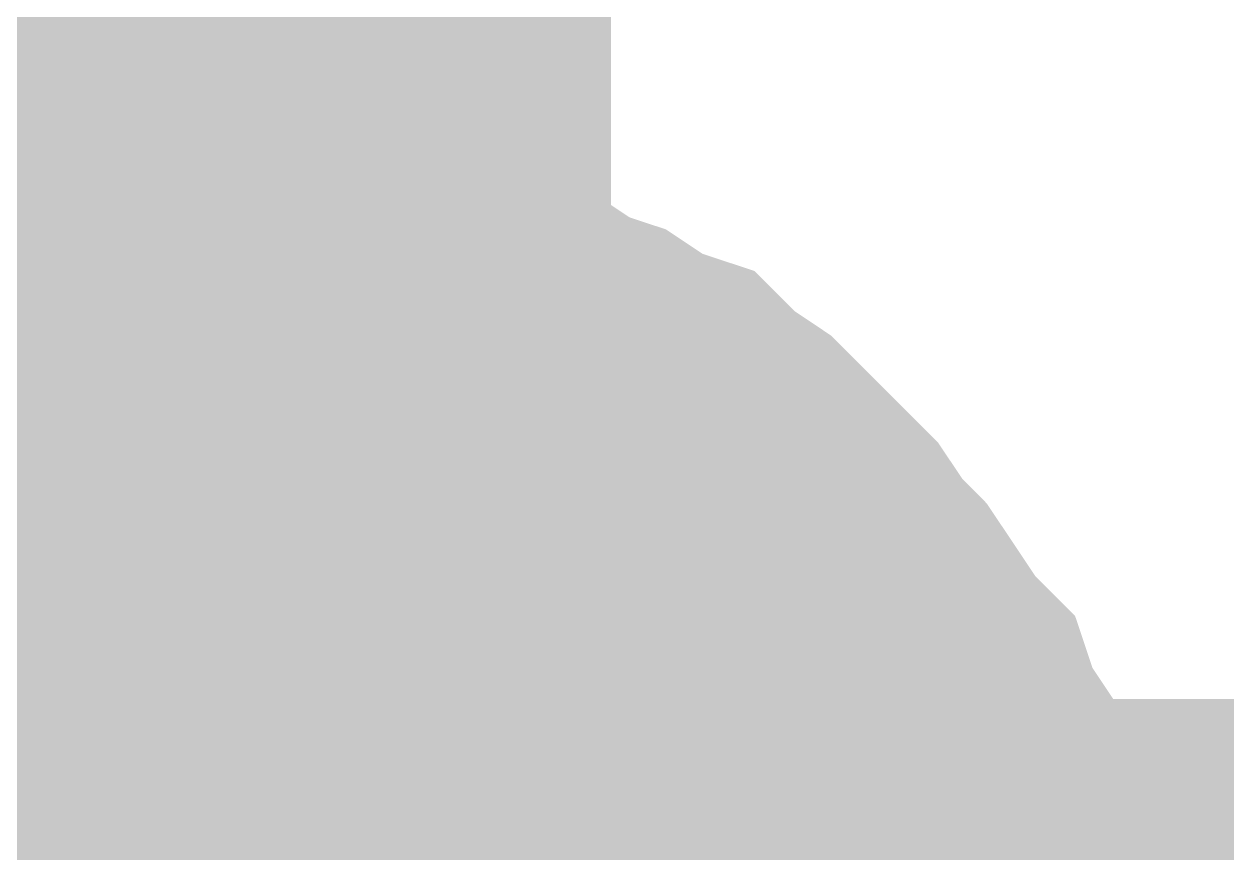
# Model space of a CAD drawing. Header units: inches. Extents: x 0 to 841, y 0 to 594.
# Drawn here: x 287.347 to 288.461, y 335.222 to 335.99 of the extents above; entities that cross this region are included whole.
import ezdxf

# ---------------------------------------------------------------- set-up
doc = ezdxf.new("R2010")
doc.units = ezdxf.units.IN
doc.layers.add('Sheet', color=255, linetype='Continuous')

msp = doc.modelspace()

# ---------------------------------------------------------------- linework, layer by layer
at = {"layer": 'Sheet'}
for points in [[(287.5161, 339.9981, 0.7493, 0.7493, 0), (287.5161, 334.9897, 0.7493, 0.7493, 0)], [(287.5161, 339.9981, 0.2997, 0.2997, 0), (287.5161, 334.9897, 0.2997, 0.2997, 0)], [(287.1792, 335.6747, 0.2997, 0.2997, 0), (287.2129, 335.6971, 0.2997, 0.2997, 0), (287.2466, 335.7084, 0.2997, 0.2997, 0), (287.2915, 335.7196, 0.2997, 0.2997, 0), (287.3252, 335.7308, 0.2997, 0.2997, 0), (287.3589, 335.7421, 0.2997, 0.2997, 0), (287.4038, 335.7421, 0.2997, 0.2997, 0), (287.4375, 335.7533, 0.2997, 0.2997, 0), (287.4712, 335.7533, 0.2997, 0.2997, 0), (287.5161, 335.7533, 0.2997, 0.2997, 0)], [(287.1792, 335.6747, 0.2997, 0.2997, 0), (287.2129, 335.6971, 0.2997, 0.2997, 0), (287.2466, 335.7084, 0.2997, 0.2997, 0), (287.2915, 335.7196, 0.2997, 0.2997, 0), (287.3252, 335.7308, 0.2997, 0.2997, 0), (287.3589, 335.7421, 0.2997, 0.2997, 0), (287.4038, 335.7421, 0.2997, 0.2997, 0), (287.4375, 335.7533, 0.2997, 0.2997, 0), (287.4712, 335.7533, 0.2997, 0.2997, 0), (287.5161, 335.7533, 0.2997, 0.2997, 0)], [(287.1792, 335.6747, 0.2997, 0.2997, 0), (287.2129, 335.6971, 0.2997, 0.2997, 0), (287.2466, 335.7084, 0.2997, 0.2997, 0), (287.2915, 335.7196, 0.2997, 0.2997, 0), (287.3252, 335.7308, 0.2997, 0.2997, 0), (287.3589, 335.7421, 0.2997, 0.2997, 0), (287.4038, 335.7421, 0.2997, 0.2997, 0), (287.4375, 335.7533, 0.2997, 0.2997, 0), (287.4712, 335.7533, 0.2997, 0.2997, 0), (287.5161, 335.7533, 0.2997, 0.2997, 0)], [(287.1792, 335.6747, 0.2997, 0.2997, 0), (287.2129, 335.6971, 0.2997, 0.2997, 0), (287.2466, 335.7084, 0.2997, 0.2997, 0), (287.2915, 335.7196, 0.2997, 0.2997, 0), (287.3252, 335.7308, 0.2997, 0.2997, 0), (287.3589, 335.7421, 0.2997, 0.2997, 0), (287.4038, 335.7421, 0.2997, 0.2997, 0), (287.4375, 335.7533, 0.2997, 0.2997, 0), (287.4712, 335.7533, 0.2997, 0.2997, 0), (287.5161, 335.7533, 0.2997, 0.2997, 0)], [(287.5161, 335.7533, 0.2997, 0.2997, 0), (287.5161, 335.7533, 0.2997, 0.2997, 0)], [(287.5161, 335.7533, 0.2997, 0.2997, 0), (287.5498, 335.7533, 0.2997, 0.2997, 0), (287.5947, 335.7533, 0.2997, 0.2997, 0), (287.6284, 335.7421, 0.2997, 0.2997, 0), (287.6733, 335.7421, 0.2997, 0.2997, 0), (287.707, 335.7308, 0.2997, 0.2997, 0), (287.7407, 335.7196, 0.2997, 0.2997, 0), (287.7744, 335.7084, 0.2997, 0.2997, 0), (287.808, 335.6971, 0.2997, 0.2997, 0), (287.8417, 335.6747, 0.2997, 0.2997, 0), (287.8754, 335.6635, 0.2997, 0.2997, 0), (287.9091, 335.641, 0.2997, 0.2997, 0), (287.9428, 335.6298, 0.2997, 0.2997, 0), (287.9652, 335.6073, 0.2997, 0.2997, 0), (287.9989, 335.5848, 0.2997, 0.2997, 0), (288.0326, 335.5512, 0.2997, 0.2997, 0), (288.0551, 335.5287, 0.2997, 0.2997, 0), (288.0775, 335.5062, 0.2997, 0.2997, 0), (288.1, 335.4726, 0.2997, 0.2997, 0), (288.1224, 335.4501, 0.2997, 0.2997, 0), (288.1449, 335.4164, 0.2997, 0.2997, 0), (288.1674, 335.3827, 0.2997, 0.2997, 0), (288.1898, 335.3603, 0.2997, 0.2997, 0), (288.2011, 335.3266, 0.2997, 0.2997, 0), (288.2235, 335.2929, 0.2997, 0.2997, 0), (288.2347, 335.2592, 0.2997, 0.2997, 0), (288.246, 335.2143, 0.2997, 0.2997, 0), (288.2572, 335.1806, 0.2997, 0.2997, 0), (288.2684, 335.1469, 0.2997, 0.2997, 0), (288.2684, 335.102, 0.2997, 0.2997, 0), (288.2797, 335.0683, 0.2997, 0.2997, 0)], [(287.5161, 335.7533, 0.2997, 0.2997, 0), (287.5161, 335.7533, 0.2997, 0.2997, 0)], [(287.5161, 335.7533, 0.2997, 0.2997, 0), (287.5498, 335.7533, 0.2997, 0.2997, 0), (287.5947, 335.7533, 0.2997, 0.2997, 0), (287.6284, 335.7421, 0.2997, 0.2997, 0), (287.6733, 335.7421, 0.2997, 0.2997, 0), (287.707, 335.7308, 0.2997, 0.2997, 0), (287.7407, 335.7196, 0.2997, 0.2997, 0), (287.7744, 335.7084, 0.2997, 0.2997, 0), (287.808, 335.6971, 0.2997, 0.2997, 0), (287.8417, 335.6747, 0.2997, 0.2997, 0), (287.8754, 335.6635, 0.2997, 0.2997, 0), (287.9091, 335.641, 0.2997, 0.2997, 0), (287.9428, 335.6298, 0.2997, 0.2997, 0), (287.9652, 335.6073, 0.2997, 0.2997, 0), (287.9989, 335.5848, 0.2997, 0.2997, 0), (288.0326, 335.5512, 0.2997, 0.2997, 0), (288.0551, 335.5287, 0.2997, 0.2997, 0), (288.0775, 335.5062, 0.2997, 0.2997, 0), (288.1, 335.4726, 0.2997, 0.2997, 0), (288.1224, 335.4501, 0.2997, 0.2997, 0), (288.1449, 335.4164, 0.2997, 0.2997, 0), (288.1674, 335.3827, 0.2997, 0.2997, 0), (288.1898, 335.3603, 0.2997, 0.2997, 0), (288.2011, 335.3266, 0.2997, 0.2997, 0), (288.2235, 335.2929, 0.2997, 0.2997, 0), (288.2347, 335.2592, 0.2997, 0.2997, 0), (288.246, 335.2143, 0.2997, 0.2997, 0), (288.2572, 335.1806, 0.2997, 0.2997, 0), (288.2684, 335.1469, 0.2997, 0.2997, 0), (288.2684, 335.102, 0.2997, 0.2997, 0), (288.2797, 335.0683, 0.2997, 0.2997, 0)], [(287.5161, 335.7533, 0.2997, 0.2997, 0), (287.5161, 335.7533, 0.2997, 0.2997, 0)], [(287.5161, 335.7533, 0.2997, 0.2997, 0), (287.5498, 335.7533, 0.2997, 0.2997, 0), (287.5947, 335.7533, 0.2997, 0.2997, 0), (287.6284, 335.7421, 0.2997, 0.2997, 0), (287.6733, 335.7421, 0.2997, 0.2997, 0), (287.707, 335.7308, 0.2997, 0.2997, 0), (287.7407, 335.7196, 0.2997, 0.2997, 0), (287.7744, 335.7084, 0.2997, 0.2997, 0), (287.808, 335.6971, 0.2997, 0.2997, 0), (287.8417, 335.6747, 0.2997, 0.2997, 0), (287.8754, 335.6635, 0.2997, 0.2997, 0), (287.9091, 335.641, 0.2997, 0.2997, 0), (287.9428, 335.6298, 0.2997, 0.2997, 0), (287.9652, 335.6073, 0.2997, 0.2997, 0), (287.9989, 335.5848, 0.2997, 0.2997, 0), (288.0326, 335.5512, 0.2997, 0.2997, 0), (288.0551, 335.5287, 0.2997, 0.2997, 0), (288.0775, 335.5062, 0.2997, 0.2997, 0), (288.1, 335.4726, 0.2997, 0.2997, 0), (288.1224, 335.4501, 0.2997, 0.2997, 0), (288.1449, 335.4164, 0.2997, 0.2997, 0), (288.1674, 335.3827, 0.2997, 0.2997, 0), (288.1898, 335.3603, 0.2997, 0.2997, 0), (288.2011, 335.3266, 0.2997, 0.2997, 0), (288.2235, 335.2929, 0.2997, 0.2997, 0), (288.2347, 335.2592, 0.2997, 0.2997, 0), (288.246, 335.2143, 0.2997, 0.2997, 0), (288.2572, 335.1806, 0.2997, 0.2997, 0), (288.2684, 335.1469, 0.2997, 0.2997, 0), (288.2684, 335.102, 0.2997, 0.2997, 0), (288.2797, 335.0683, 0.2997, 0.2997, 0)], [(287.5161, 335.7533, 0.2997, 0.2997, 0), (287.5161, 335.7533, 0.2997, 0.2997, 0)], [(287.5161, 335.7533, 0.2997, 0.2997, 0), (287.5498, 335.7533, 0.2997, 0.2997, 0), (287.5947, 335.7533, 0.2997, 0.2997, 0), (287.6284, 335.7421, 0.2997, 0.2997, 0), (287.6733, 335.7421, 0.2997, 0.2997, 0), (287.707, 335.7308, 0.2997, 0.2997, 0), (287.7407, 335.7196, 0.2997, 0.2997, 0), (287.7744, 335.7084, 0.2997, 0.2997, 0), (287.808, 335.6971, 0.2997, 0.2997, 0), (287.8417, 335.6747, 0.2997, 0.2997, 0), (287.8754, 335.6635, 0.2997, 0.2997, 0), (287.9091, 335.641, 0.2997, 0.2997, 0), (287.9428, 335.6298, 0.2997, 0.2997, 0), (287.9652, 335.6073, 0.2997, 0.2997, 0), (287.9989, 335.5848, 0.2997, 0.2997, 0), (288.0326, 335.5512, 0.2997, 0.2997, 0), (288.0551, 335.5287, 0.2997, 0.2997, 0), (288.0775, 335.5062, 0.2997, 0.2997, 0), (288.1, 335.4726, 0.2997, 0.2997, 0), (288.1224, 335.4501, 0.2997, 0.2997, 0), (288.1449, 335.4164, 0.2997, 0.2997, 0), (288.1674, 335.3827, 0.2997, 0.2997, 0), (288.1898, 335.3603, 0.2997, 0.2997, 0), (288.2011, 335.3266, 0.2997, 0.2997, 0), (288.2235, 335.2929, 0.2997, 0.2997, 0), (288.2347, 335.2592, 0.2997, 0.2997, 0), (288.246, 335.2143, 0.2997, 0.2997, 0), (288.2572, 335.1806, 0.2997, 0.2997, 0), (288.2684, 335.1469, 0.2997, 0.2997, 0), (288.2684, 335.102, 0.2997, 0.2997, 0), (288.2797, 335.0683, 0.2997, 0.2997, 0)], [(287.2915, 335.7196, 0.0991, 0.0991, 0), (287.3252, 335.7308, 0.0991, 0.0991, 0), (287.3589, 335.7421, 0.0991, 0.0991, 0), (287.4038, 335.7421, 0.0991, 0.0991, 0), (287.4375, 335.7533, 0.0991, 0.0991, 0), (287.4712, 335.7533, 0.0991, 0.0991, 0), (287.5161, 335.7533, 0.0991, 0.0991, 0)], [(287.2915, 335.7196, 0.0991, 0.0991, 0), (287.3252, 335.7308, 0.0991, 0.0991, 0), (287.3589, 335.7421, 0.0991, 0.0991, 0), (287.4038, 335.7421, 0.0991, 0.0991, 0), (287.4375, 335.7533, 0.0991, 0.0991, 0), (287.4712, 335.7533, 0.0991, 0.0991, 0), (287.5161, 335.7533, 0.0991, 0.0991, 0)], [(287.2915, 335.7196, 0.0991, 0.0991, 0), (287.3252, 335.7308, 0.0991, 0.0991, 0), (287.3589, 335.7421, 0.0991, 0.0991, 0), (287.4038, 335.7421, 0.0991, 0.0991, 0), (287.4375, 335.7533, 0.0991, 0.0991, 0), (287.4712, 335.7533, 0.0991, 0.0991, 0), (287.5161, 335.7533, 0.0991, 0.0991, 0)], [(287.2915, 335.7196, 0.0991, 0.0991, 0), (287.3252, 335.7308, 0.0991, 0.0991, 0), (287.3589, 335.7421, 0.0991, 0.0991, 0), (287.4038, 335.7421, 0.0991, 0.0991, 0), (287.4375, 335.7533, 0.0991, 0.0991, 0), (287.4712, 335.7533, 0.0991, 0.0991, 0), (287.5161, 335.7533, 0.0991, 0.0991, 0)], [(287.5161, 335.7533, 0.0991, 0.0991, 0), (287.5161, 335.7533, 0.0991, 0.0991, 0)], [(287.5161, 335.7533, 0.0991, 0.0991, 0), (287.5498, 335.7533, 0.0991, 0.0991, 0), (287.5947, 335.7533, 0.0991, 0.0991, 0), (287.6284, 335.7421, 0.0991, 0.0991, 0), (287.6733, 335.7421, 0.0991, 0.0991, 0), (287.707, 335.7308, 0.0991, 0.0991, 0), (287.7407, 335.7196, 0.0991, 0.0991, 0), (287.7744, 335.7084, 0.0991, 0.0991, 0), (287.808, 335.6971, 0.0991, 0.0991, 0), (287.8417, 335.6747, 0.0991, 0.0991, 0), (287.8754, 335.6635, 0.0991, 0.0991, 0), (287.9091, 335.641, 0.0991, 0.0991, 0), (287.9428, 335.6298, 0.0991, 0.0991, 0), (287.9652, 335.6073, 0.0991, 0.0991, 0), (287.9989, 335.5848, 0.0991, 0.0991, 0), (288.0326, 335.5512, 0.0991, 0.0991, 0), (288.0551, 335.5287, 0.0991, 0.0991, 0), (288.0775, 335.5062, 0.0991, 0.0991, 0), (288.1, 335.4726, 0.0991, 0.0991, 0), (288.1224, 335.4501, 0.0991, 0.0991, 0), (288.1449, 335.4164, 0.0991, 0.0991, 0), (288.1674, 335.3827, 0.0991, 0.0991, 0), (288.1898, 335.3603, 0.0991, 0.0991, 0), (288.2011, 335.3266, 0.0991, 0.0991, 0), (288.2235, 335.2929, 0.0991, 0.0991, 0), (288.2347, 335.2592, 0.0991, 0.0991, 0), (288.246, 335.2143, 0.0991, 0.0991, 0), (288.2572, 335.1806, 0.0991, 0.0991, 0), (288.2684, 335.1469, 0.0991, 0.0991, 0)], [(287.5161, 335.7533, 0.0991, 0.0991, 0), (287.5161, 335.7533, 0.0991, 0.0991, 0)], [(287.5161, 335.7533, 0.0991, 0.0991, 0), (287.5498, 335.7533, 0.0991, 0.0991, 0), (287.5947, 335.7533, 0.0991, 0.0991, 0), (287.6284, 335.7421, 0.0991, 0.0991, 0), (287.6733, 335.7421, 0.0991, 0.0991, 0), (287.707, 335.7308, 0.0991, 0.0991, 0), (287.7407, 335.7196, 0.0991, 0.0991, 0), (287.7744, 335.7084, 0.0991, 0.0991, 0), (287.808, 335.6971, 0.0991, 0.0991, 0), (287.8417, 335.6747, 0.0991, 0.0991, 0), (287.8754, 335.6635, 0.0991, 0.0991, 0), (287.9091, 335.641, 0.0991, 0.0991, 0), (287.9428, 335.6298, 0.0991, 0.0991, 0), (287.9652, 335.6073, 0.0991, 0.0991, 0), (287.9989, 335.5848, 0.0991, 0.0991, 0), (288.0326, 335.5512, 0.0991, 0.0991, 0), (288.0551, 335.5287, 0.0991, 0.0991, 0), (288.0775, 335.5062, 0.0991, 0.0991, 0), (288.1, 335.4726, 0.0991, 0.0991, 0), (288.1224, 335.4501, 0.0991, 0.0991, 0), (288.1449, 335.4164, 0.0991, 0.0991, 0), (288.1674, 335.3827, 0.0991, 0.0991, 0), (288.1898, 335.3603, 0.0991, 0.0991, 0), (288.2011, 335.3266, 0.0991, 0.0991, 0), (288.2235, 335.2929, 0.0991, 0.0991, 0), (288.2347, 335.2592, 0.0991, 0.0991, 0), (288.246, 335.2143, 0.0991, 0.0991, 0), (288.2572, 335.1806, 0.0991, 0.0991, 0), (288.2684, 335.1469, 0.0991, 0.0991, 0)], [(287.5161, 335.7533, 0.0991, 0.0991, 0), (287.5161, 335.7533, 0.0991, 0.0991, 0)], [(287.5161, 335.7533, 0.0991, 0.0991, 0), (287.5498, 335.7533, 0.0991, 0.0991, 0), (287.5947, 335.7533, 0.0991, 0.0991, 0), (287.6284, 335.7421, 0.0991, 0.0991, 0), (287.6733, 335.7421, 0.0991, 0.0991, 0), (287.707, 335.7308, 0.0991, 0.0991, 0), (287.7407, 335.7196, 0.0991, 0.0991, 0), (287.7744, 335.7084, 0.0991, 0.0991, 0), (287.808, 335.6971, 0.0991, 0.0991, 0), (287.8417, 335.6747, 0.0991, 0.0991, 0), (287.8754, 335.6635, 0.0991, 0.0991, 0), (287.9091, 335.641, 0.0991, 0.0991, 0), (287.9428, 335.6298, 0.0991, 0.0991, 0), (287.9652, 335.6073, 0.0991, 0.0991, 0), (287.9989, 335.5848, 0.0991, 0.0991, 0), (288.0326, 335.5512, 0.0991, 0.0991, 0), (288.0551, 335.5287, 0.0991, 0.0991, 0), (288.0775, 335.5062, 0.0991, 0.0991, 0), (288.1, 335.4726, 0.0991, 0.0991, 0), (288.1224, 335.4501, 0.0991, 0.0991, 0), (288.1449, 335.4164, 0.0991, 0.0991, 0), (288.1674, 335.3827, 0.0991, 0.0991, 0), (288.1898, 335.3603, 0.0991, 0.0991, 0), (288.2011, 335.3266, 0.0991, 0.0991, 0), (288.2235, 335.2929, 0.0991, 0.0991, 0), (288.2347, 335.2592, 0.0991, 0.0991, 0), (288.246, 335.2143, 0.0991, 0.0991, 0), (288.2572, 335.1806, 0.0991, 0.0991, 0), (288.2684, 335.1469, 0.0991, 0.0991, 0)], [(287.5161, 335.7533, 0.0991, 0.0991, 0), (287.5161, 335.7533, 0.0991, 0.0991, 0)], [(287.5161, 335.7533, 0.0991, 0.0991, 0), (287.5498, 335.7533, 0.0991, 0.0991, 0), (287.5947, 335.7533, 0.0991, 0.0991, 0), (287.6284, 335.7421, 0.0991, 0.0991, 0), (287.6733, 335.7421, 0.0991, 0.0991, 0), (287.707, 335.7308, 0.0991, 0.0991, 0), (287.7407, 335.7196, 0.0991, 0.0991, 0), (287.7744, 335.7084, 0.0991, 0.0991, 0), (287.808, 335.6971, 0.0991, 0.0991, 0), (287.8417, 335.6747, 0.0991, 0.0991, 0), (287.8754, 335.6635, 0.0991, 0.0991, 0), (287.9091, 335.641, 0.0991, 0.0991, 0), (287.9428, 335.6298, 0.0991, 0.0991, 0), (287.9652, 335.6073, 0.0991, 0.0991, 0), (287.9989, 335.5848, 0.0991, 0.0991, 0), (288.0326, 335.5512, 0.0991, 0.0991, 0), (288.0551, 335.5287, 0.0991, 0.0991, 0), (288.0775, 335.5062, 0.0991, 0.0991, 0), (288.1, 335.4726, 0.0991, 0.0991, 0), (288.1224, 335.4501, 0.0991, 0.0991, 0), (288.1449, 335.4164, 0.0991, 0.0991, 0), (288.1674, 335.3827, 0.0991, 0.0991, 0), (288.1898, 335.3603, 0.0991, 0.0991, 0), (288.2011, 335.3266, 0.0991, 0.0991, 0), (288.2235, 335.2929, 0.0991, 0.0991, 0), (288.2347, 335.2592, 0.0991, 0.0991, 0), (288.246, 335.2143, 0.0991, 0.0991, 0), (288.2572, 335.1806, 0.0991, 0.0991, 0), (288.2684, 335.1469, 0.0991, 0.0991, 0)], [(287.1905, 335.3827, 0.2997, 0.2997, 0), (287.2129, 335.4052, 0.2997, 0.2997, 0), (287.2354, 335.4164, 0.2997, 0.2997, 0), (287.2578, 335.4276, 0.2997, 0.2997, 0), (287.2691, 335.4389, 0.2997, 0.2997, 0), (287.2915, 335.4501, 0.2997, 0.2997, 0), (287.314, 335.4613, 0.2997, 0.2997, 0), (287.3364, 335.4726, 0.2997, 0.2997, 0), (287.3701, 335.4838, 0.2997, 0.2997, 0), (287.3926, 335.495, 0.2997, 0.2997, 0), (287.415, 335.495, 0.2997, 0.2997, 0), (287.4375, 335.495, 0.2997, 0.2997, 0), (287.4599, 335.5062, 0.2997, 0.2997, 0), (287.4936, 335.5062, 0.2997, 0.2997, 0), (287.5161, 335.5062, 0.2997, 0.2997, 0)], [(287.1905, 335.3827, 0.2997, 0.2997, 0), (287.2129, 335.4052, 0.2997, 0.2997, 0), (287.2354, 335.4164, 0.2997, 0.2997, 0), (287.2578, 335.4276, 0.2997, 0.2997, 0), (287.2691, 335.4389, 0.2997, 0.2997, 0), (287.2915, 335.4501, 0.2997, 0.2997, 0), (287.314, 335.4613, 0.2997, 0.2997, 0), (287.3364, 335.4726, 0.2997, 0.2997, 0), (287.3701, 335.4838, 0.2997, 0.2997, 0), (287.3926, 335.495, 0.2997, 0.2997, 0), (287.415, 335.495, 0.2997, 0.2997, 0), (287.4375, 335.495, 0.2997, 0.2997, 0), (287.4599, 335.5062, 0.2997, 0.2997, 0), (287.4936, 335.5062, 0.2997, 0.2997, 0), (287.5161, 335.5062, 0.2997, 0.2997, 0)], [(287.1905, 335.3827, 0.2997, 0.2997, 0), (287.2129, 335.4052, 0.2997, 0.2997, 0), (287.2354, 335.4164, 0.2997, 0.2997, 0), (287.2578, 335.4276, 0.2997, 0.2997, 0), (287.2691, 335.4389, 0.2997, 0.2997, 0), (287.2915, 335.4501, 0.2997, 0.2997, 0), (287.314, 335.4613, 0.2997, 0.2997, 0), (287.3364, 335.4726, 0.2997, 0.2997, 0), (287.3701, 335.4838, 0.2997, 0.2997, 0), (287.3926, 335.495, 0.2997, 0.2997, 0), (287.415, 335.495, 0.2997, 0.2997, 0), (287.4375, 335.495, 0.2997, 0.2997, 0), (287.4599, 335.5062, 0.2997, 0.2997, 0), (287.4936, 335.5062, 0.2997, 0.2997, 0), (287.5161, 335.5062, 0.2997, 0.2997, 0)], [(287.5161, 335.5062, 0.2997, 0.2997, 0), (287.5161, 335.5062, 0.2997, 0.2997, 0)], [(287.5161, 335.5062, 0.2997, 0.2997, 0), (287.5385, 335.5062, 0.2997, 0.2997, 0), (287.5722, 335.5062, 0.2997, 0.2997, 0), (287.5947, 335.495, 0.2997, 0.2997, 0), (287.6171, 335.495, 0.2997, 0.2997, 0), (287.6396, 335.495, 0.2997, 0.2997, 0), (287.6621, 335.4838, 0.2997, 0.2997, 0), (287.6958, 335.4726, 0.2997, 0.2997, 0), (287.7182, 335.4613, 0.2997, 0.2997, 0), (287.7407, 335.4501, 0.2997, 0.2997, 0), (287.7631, 335.4389, 0.2997, 0.2997, 0), (287.7744, 335.4276, 0.2997, 0.2997, 0), (287.7968, 335.4164, 0.2997, 0.2997, 0), (287.8193, 335.4052, 0.2997, 0.2997, 0), (287.8417, 335.3827, 0.2997, 0.2997, 0), (287.853, 335.3715, 0.2997, 0.2997, 0), (287.8754, 335.349, 0.2997, 0.2997, 0), (287.8866, 335.3378, 0.2997, 0.2997, 0), (287.9091, 335.3153, 0.2997, 0.2997, 0), (287.9203, 335.2929, 0.2997, 0.2997, 0), (287.9316, 335.2816, 0.2997, 0.2997, 0), (287.954, 335.2592, 0.2997, 0.2997, 0), (287.9652, 335.2367, 0.2997, 0.2997, 0), (287.9765, 335.2143, 0.2997, 0.2997, 0), (287.9765, 335.1918, 0.2997, 0.2997, 0), (287.9877, 335.1694, 0.2997, 0.2997, 0), (287.9989, 335.1469, 0.2997, 0.2997, 0), (288.0102, 335.1132, 0.2997, 0.2997, 0), (288.0102, 335.0907, 0.2997, 0.2997, 0), (288.0102, 335.0683, 0.2997, 0.2997, 0)], [(287.5161, 335.5062, 0.2997, 0.2997, 0), (287.5161, 335.5062, 0.2997, 0.2997, 0)], [(287.5161, 335.5062, 0.2997, 0.2997, 0), (287.5385, 335.5062, 0.2997, 0.2997, 0), (287.5722, 335.5062, 0.2997, 0.2997, 0), (287.5947, 335.495, 0.2997, 0.2997, 0), (287.6171, 335.495, 0.2997, 0.2997, 0), (287.6396, 335.495, 0.2997, 0.2997, 0), (287.6621, 335.4838, 0.2997, 0.2997, 0), (287.6958, 335.4726, 0.2997, 0.2997, 0), (287.7182, 335.4613, 0.2997, 0.2997, 0), (287.7407, 335.4501, 0.2997, 0.2997, 0), (287.7631, 335.4389, 0.2997, 0.2997, 0), (287.7744, 335.4276, 0.2997, 0.2997, 0), (287.7968, 335.4164, 0.2997, 0.2997, 0), (287.8193, 335.4052, 0.2997, 0.2997, 0), (287.8417, 335.3827, 0.2997, 0.2997, 0), (287.853, 335.3715, 0.2997, 0.2997, 0), (287.8754, 335.349, 0.2997, 0.2997, 0), (287.8866, 335.3378, 0.2997, 0.2997, 0), (287.9091, 335.3153, 0.2997, 0.2997, 0), (287.9203, 335.2929, 0.2997, 0.2997, 0), (287.9316, 335.2816, 0.2997, 0.2997, 0), (287.954, 335.2592, 0.2997, 0.2997, 0), (287.9652, 335.2367, 0.2997, 0.2997, 0), (287.9765, 335.2143, 0.2997, 0.2997, 0), (287.9765, 335.1918, 0.2997, 0.2997, 0), (287.9877, 335.1694, 0.2997, 0.2997, 0), (287.9989, 335.1469, 0.2997, 0.2997, 0), (288.0102, 335.1132, 0.2997, 0.2997, 0), (288.0102, 335.0907, 0.2997, 0.2997, 0), (288.0102, 335.0683, 0.2997, 0.2997, 0)], [(287.5161, 335.5062, 0.2997, 0.2997, 0), (287.5161, 335.5062, 0.2997, 0.2997, 0)], [(287.5161, 335.5062, 0.2997, 0.2997, 0), (287.5385, 335.5062, 0.2997, 0.2997, 0), (287.5722, 335.5062, 0.2997, 0.2997, 0), (287.5947, 335.495, 0.2997, 0.2997, 0), (287.6171, 335.495, 0.2997, 0.2997, 0), (287.6396, 335.495, 0.2997, 0.2997, 0), (287.6621, 335.4838, 0.2997, 0.2997, 0), (287.6958, 335.4726, 0.2997, 0.2997, 0), (287.7182, 335.4613, 0.2997, 0.2997, 0), (287.7407, 335.4501, 0.2997, 0.2997, 0), (287.7631, 335.4389, 0.2997, 0.2997, 0), (287.7744, 335.4276, 0.2997, 0.2997, 0), (287.7968, 335.4164, 0.2997, 0.2997, 0), (287.8193, 335.4052, 0.2997, 0.2997, 0), (287.8417, 335.3827, 0.2997, 0.2997, 0), (287.853, 335.3715, 0.2997, 0.2997, 0), (287.8754, 335.349, 0.2997, 0.2997, 0), (287.8866, 335.3378, 0.2997, 0.2997, 0), (287.9091, 335.3153, 0.2997, 0.2997, 0), (287.9203, 335.2929, 0.2997, 0.2997, 0), (287.9316, 335.2816, 0.2997, 0.2997, 0), (287.954, 335.2592, 0.2997, 0.2997, 0), (287.9652, 335.2367, 0.2997, 0.2997, 0), (287.9765, 335.2143, 0.2997, 0.2997, 0), (287.9765, 335.1918, 0.2997, 0.2997, 0), (287.9877, 335.1694, 0.2997, 0.2997, 0), (287.9989, 335.1469, 0.2997, 0.2997, 0), (288.0102, 335.1132, 0.2997, 0.2997, 0), (288.0102, 335.0907, 0.2997, 0.2997, 0), (288.0102, 335.0683, 0.2997, 0.2997, 0)], [(287.2915, 335.4501, 0.0991, 0.0991, 0), (287.314, 335.4613, 0.0991, 0.0991, 0), (287.3364, 335.4726, 0.0991, 0.0991, 0), (287.3701, 335.4838, 0.0991, 0.0991, 0), (287.3926, 335.495, 0.0991, 0.0991, 0), (287.415, 335.495, 0.0991, 0.0991, 0), (287.4375, 335.495, 0.0991, 0.0991, 0), (287.4599, 335.5062, 0.0991, 0.0991, 0), (287.4936, 335.5062, 0.0991, 0.0991, 0), (287.5161, 335.5062, 0.0991, 0.0991, 0)], [(287.2915, 335.4501, 0.0991, 0.0991, 0), (287.314, 335.4613, 0.0991, 0.0991, 0), (287.3364, 335.4726, 0.0991, 0.0991, 0), (287.3701, 335.4838, 0.0991, 0.0991, 0), (287.3926, 335.495, 0.0991, 0.0991, 0), (287.415, 335.495, 0.0991, 0.0991, 0), (287.4375, 335.495, 0.0991, 0.0991, 0), (287.4599, 335.5062, 0.0991, 0.0991, 0), (287.4936, 335.5062, 0.0991, 0.0991, 0), (287.5161, 335.5062, 0.0991, 0.0991, 0)], [(287.2915, 335.4501, 0.0991, 0.0991, 0), (287.314, 335.4613, 0.0991, 0.0991, 0), (287.3364, 335.4726, 0.0991, 0.0991, 0), (287.3701, 335.4838, 0.0991, 0.0991, 0), (287.3926, 335.495, 0.0991, 0.0991, 0), (287.415, 335.495, 0.0991, 0.0991, 0), (287.4375, 335.495, 0.0991, 0.0991, 0), (287.4599, 335.5062, 0.0991, 0.0991, 0), (287.4936, 335.5062, 0.0991, 0.0991, 0), (287.5161, 335.5062, 0.0991, 0.0991, 0)], [(287.5161, 335.5062, 0.0991, 0.0991, 0), (287.5161, 335.5062, 0.0991, 0.0991, 0)], [(287.5161, 335.5062, 0.0991, 0.0991, 0), (287.5385, 335.5062, 0.0991, 0.0991, 0), (287.5722, 335.5062, 0.0991, 0.0991, 0), (287.5947, 335.495, 0.0991, 0.0991, 0), (287.6171, 335.495, 0.0991, 0.0991, 0), (287.6396, 335.495, 0.0991, 0.0991, 0), (287.6621, 335.4838, 0.0991, 0.0991, 0), (287.6958, 335.4726, 0.0991, 0.0991, 0), (287.7182, 335.4613, 0.0991, 0.0991, 0), (287.7407, 335.4501, 0.0991, 0.0991, 0), (287.7631, 335.4389, 0.0991, 0.0991, 0), (287.7744, 335.4276, 0.0991, 0.0991, 0), (287.7968, 335.4164, 0.0991, 0.0991, 0), (287.8193, 335.4052, 0.0991, 0.0991, 0), (287.8417, 335.3827, 0.0991, 0.0991, 0), (287.853, 335.3715, 0.0991, 0.0991, 0), (287.8754, 335.349, 0.0991, 0.0991, 0), (287.8866, 335.3378, 0.0991, 0.0991, 0), (287.9091, 335.3153, 0.0991, 0.0991, 0), (287.9203, 335.2929, 0.0991, 0.0991, 0), (287.9316, 335.2816, 0.0991, 0.0991, 0), (287.954, 335.2592, 0.0991, 0.0991, 0), (287.9652, 335.2367, 0.0991, 0.0991, 0), (287.9765, 335.2143, 0.0991, 0.0991, 0), (287.9765, 335.1918, 0.0991, 0.0991, 0), (287.9877, 335.1694, 0.0991, 0.0991, 0)], [(287.5161, 335.5062, 0.0991, 0.0991, 0), (287.5161, 335.5062, 0.0991, 0.0991, 0)], [(287.5161, 335.5062, 0.0991, 0.0991, 0), (287.5385, 335.5062, 0.0991, 0.0991, 0), (287.5722, 335.5062, 0.0991, 0.0991, 0), (287.5947, 335.495, 0.0991, 0.0991, 0), (287.6171, 335.495, 0.0991, 0.0991, 0), (287.6396, 335.495, 0.0991, 0.0991, 0), (287.6621, 335.4838, 0.0991, 0.0991, 0), (287.6958, 335.4726, 0.0991, 0.0991, 0), (287.7182, 335.4613, 0.0991, 0.0991, 0), (287.7407, 335.4501, 0.0991, 0.0991, 0), (287.7631, 335.4389, 0.0991, 0.0991, 0), (287.7744, 335.4276, 0.0991, 0.0991, 0), (287.7968, 335.4164, 0.0991, 0.0991, 0), (287.8193, 335.4052, 0.0991, 0.0991, 0), (287.8417, 335.3827, 0.0991, 0.0991, 0), (287.853, 335.3715, 0.0991, 0.0991, 0), (287.8754, 335.349, 0.0991, 0.0991, 0), (287.8866, 335.3378, 0.0991, 0.0991, 0), (287.9091, 335.3153, 0.0991, 0.0991, 0), (287.9203, 335.2929, 0.0991, 0.0991, 0), (287.9316, 335.2816, 0.0991, 0.0991, 0), (287.954, 335.2592, 0.0991, 0.0991, 0), (287.9652, 335.2367, 0.0991, 0.0991, 0), (287.9765, 335.2143, 0.0991, 0.0991, 0), (287.9765, 335.1918, 0.0991, 0.0991, 0), (287.9877, 335.1694, 0.0991, 0.0991, 0)], [(287.5161, 335.5062, 0.0991, 0.0991, 0), (287.5161, 335.5062, 0.0991, 0.0991, 0)], [(287.5161, 335.5062, 0.0991, 0.0991, 0), (287.5385, 335.5062, 0.0991, 0.0991, 0), (287.5722, 335.5062, 0.0991, 0.0991, 0), (287.5947, 335.495, 0.0991, 0.0991, 0), (287.6171, 335.495, 0.0991, 0.0991, 0), (287.6396, 335.495, 0.0991, 0.0991, 0), (287.6621, 335.4838, 0.0991, 0.0991, 0), (287.6958, 335.4726, 0.0991, 0.0991, 0), (287.7182, 335.4613, 0.0991, 0.0991, 0), (287.7407, 335.4501, 0.0991, 0.0991, 0), (287.7631, 335.4389, 0.0991, 0.0991, 0), (287.7744, 335.4276, 0.0991, 0.0991, 0), (287.7968, 335.4164, 0.0991, 0.0991, 0), (287.8193, 335.4052, 0.0991, 0.0991, 0), (287.8417, 335.3827, 0.0991, 0.0991, 0), (287.853, 335.3715, 0.0991, 0.0991, 0), (287.8754, 335.349, 0.0991, 0.0991, 0), (287.8866, 335.3378, 0.0991, 0.0991, 0), (287.9091, 335.3153, 0.0991, 0.0991, 0), (287.9203, 335.2929, 0.0991, 0.0991, 0), (287.9316, 335.2816, 0.0991, 0.0991, 0), (287.954, 335.2592, 0.0991, 0.0991, 0), (287.9652, 335.2367, 0.0991, 0.0991, 0), (287.9765, 335.2143, 0.0991, 0.0991, 0), (287.9765, 335.1918, 0.0991, 0.0991, 0), (287.9877, 335.1694, 0.0991, 0.0991, 0)], [(265.0134, 334.9897, 0.7493, 0.7493, 0), (270.0102, 334.9897, 0.7493, 0.7493, 0), (287.5161, 334.9897, 0.7493, 0.7493, 0)], [(350.0049, 334.9897, 0.7493, 0.7493, 0), (287.5161, 334.9897, 0.7493, 0.7493, 0)]]:
    msp.add_lwpolyline(points, format="xyseb", dxfattribs=at)
msp.add_lwpolyline([(287.246, 335, 0.508, 0.508, 1), (287.754, 335, 0.508, 0.508, 1)], format="xyseb", close=True, dxfattribs=at)

doc.saveas('drawing.dxf')
